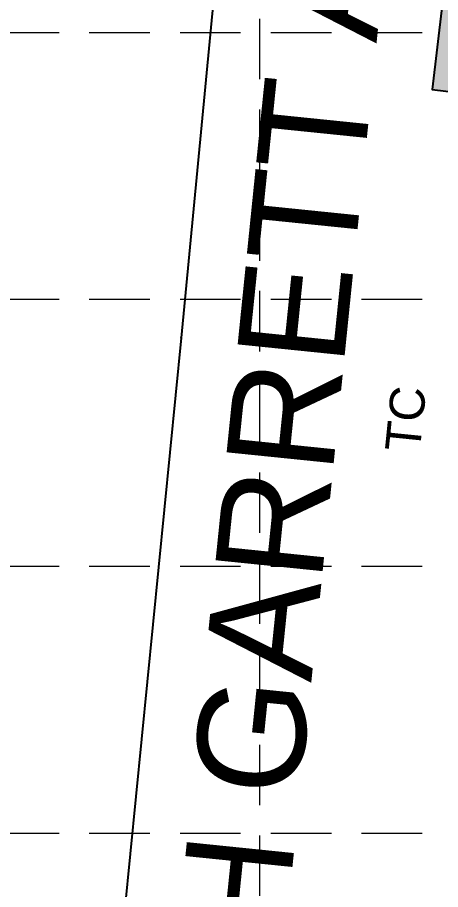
# Model space of a CAD drawing. Header units: feet. Extents: x 6046 to 7000, y 4530 to 5165.
# Drawn here: x 6077.61 to 6101.21, y 4878.59 to 4927.24 of the extents above; entities that cross this region are included whole.
import ezdxf
from ezdxf.enums import TextEntityAlignment as Align

# ---------------------------------------------------------------- set-up
doc = ezdxf.new("R2010")
doc.units = ezdxf.units.FT
doc.header["$LTSCALE"] = 30
doc.header["$MEASUREMENT"] = 0
doc.linetypes.add('HIDDEN', pattern=[0.375, 0.25, -0.125])
for name, color, linetype in [('1 FLOW ARROWS', 7, 'Continuous'), ('20070516_TOPO', 1, 'Continuous'), ('GRID', 254, 'HIDDEN'), ('TOPO_MAP', 1, 'Continuous')]:
    doc.layers.add(name, color=color, linetype=linetype)
doc.styles.get("Standard").update_dxf_attribs({"font": 'ARIAL.TTF'})

# ---------------------------------------------------------------- blocks, each defined once
blk = doc.blocks.new('arrow')
blk.add_lwpolyline([(-67.00679329302966, -25.35842018353742), (-59.3270347441985, -25.41938721699262), (-59.57091179542658, -56.1384215279777), (-51.89114823905948, -56.19938584448118), (-51.64727869913713, -25.48035696739953), (-43.96752265407486, -25.54132400085473), (-55.30425519266737, -2.410587189246144), (-67.00678578172392, -25.35840795725562)], close=True)
at = {"color": 254}
for points in [[(-43.96751955730906, -25.54132267721434), (-67.00679354271597, -25.35841771446121), (-55.30425158724847, -2.410596210431322), (-67.00679354271597, -25.35841771446121)], [(-59.57090883123692, -56.13841801592571), (-51.89115083610795, -56.19938633684342), (-59.32703554756517, -25.41938603537892), (-51.64727755243712, -25.48035435629663)]]:
    blk.add_solid(points, dxfattribs=at)

msp = doc.modelspace()

# ---------------------------------------------------------------- linework, layer by layer
at = {"layer": '20070516_TOPO', "color": 7, "linetype": 'Continuous'}
for p, q in [((6090.534887476534, 4948.909661810047), (6086.740635302741, 4909.374430764245)), ((6086.740635302741, 4909.374430764245), (6077.642855987578, 4817.004007294643))]:
    msp.add_line(p, q, dxfattribs=at)
msp.add_point((6086.740635302741, 4909.374430764245), dxfattribs=at)
at = {"layer": 'GRID', "color": 252, "linetype": 'HIDDEN', "lineweight": 0, "ltscale": 0.45}
for p, q in [((6091.103467544778, 5149.919609914099), (6091.103467544778, 4628.518713058065)), ((6061.370755164296, 4926.409482392954), (6984.628255164082, 4926.409482392954)), ((6061.370755164296, 4911.518232392958), (6984.628255164082, 4911.518232392958)), ((6061.370755164296, 4896.626982392962), (6984.628255164082, 4896.626982392962)), ((6061.370755164296, 4881.735732392965), (6984.628255164082, 4881.735732392965))]:
    msp.add_line(p, q, dxfattribs=at)

# ---------------------------------------------------------------- block references
at = {"layer": '1 FLOW ARROWS', "xscale": 0.2999999999992768, "yscale": 0.2999999999992724, "zscale": 0.3, "rotation": 353.6636137403074}
msp.add_blockref('arrow', (6120.353294214375, 4937.988241261026), dxfattribs=at)

# ---------------------------------------------------------------- wipeouts: each hides what was drawn before it
msp.add_wipeout([(6103.74728479677, 4898.856512252127), (6104.859547879711, 4909.822390925781), (6101.561469795047, 4910.156913184088), (6100.449206712107, 4899.191034510433)]).dxf.layer = 'TOPO_MAP'

# ---------------------------------------------------------------- next in the draw order: wipeouts: each hides what was drawn before it
msp.add_wipeout([(6100.684852599531, 4902.480474857119), (6101.131819314412, 4906.887150617303), (6097.833741229748, 4907.221672875607), (6097.386774514868, 4902.814997115427)]).dxf.layer = 'TOPO_MAP'

# ---------------------------------------------------------------- next in the draw order: texts
at = {"layer": '20070516_TOPO', "color": 7, "linetype": 'Continuous'}
msp.add_text('NORTH GARRETT AVENUE', height=6, rotation=84.17249999999991, dxfattribs=at).set_placement((6089.635423898793, 4906.470532979095), align=Align.TOP_CENTER)
at = {"layer": 'TOPO_MAP', "color": 35, "linetype": 'Continuous'}
msp.add_text('TC', height=1.949999928474426, rotation=84.20832763671865, dxfattribs=at).set_placement((6098.28927394856, 4904.949462765866), align=Align.TOP_CENTER)

doc.saveas('drawing.dxf')
